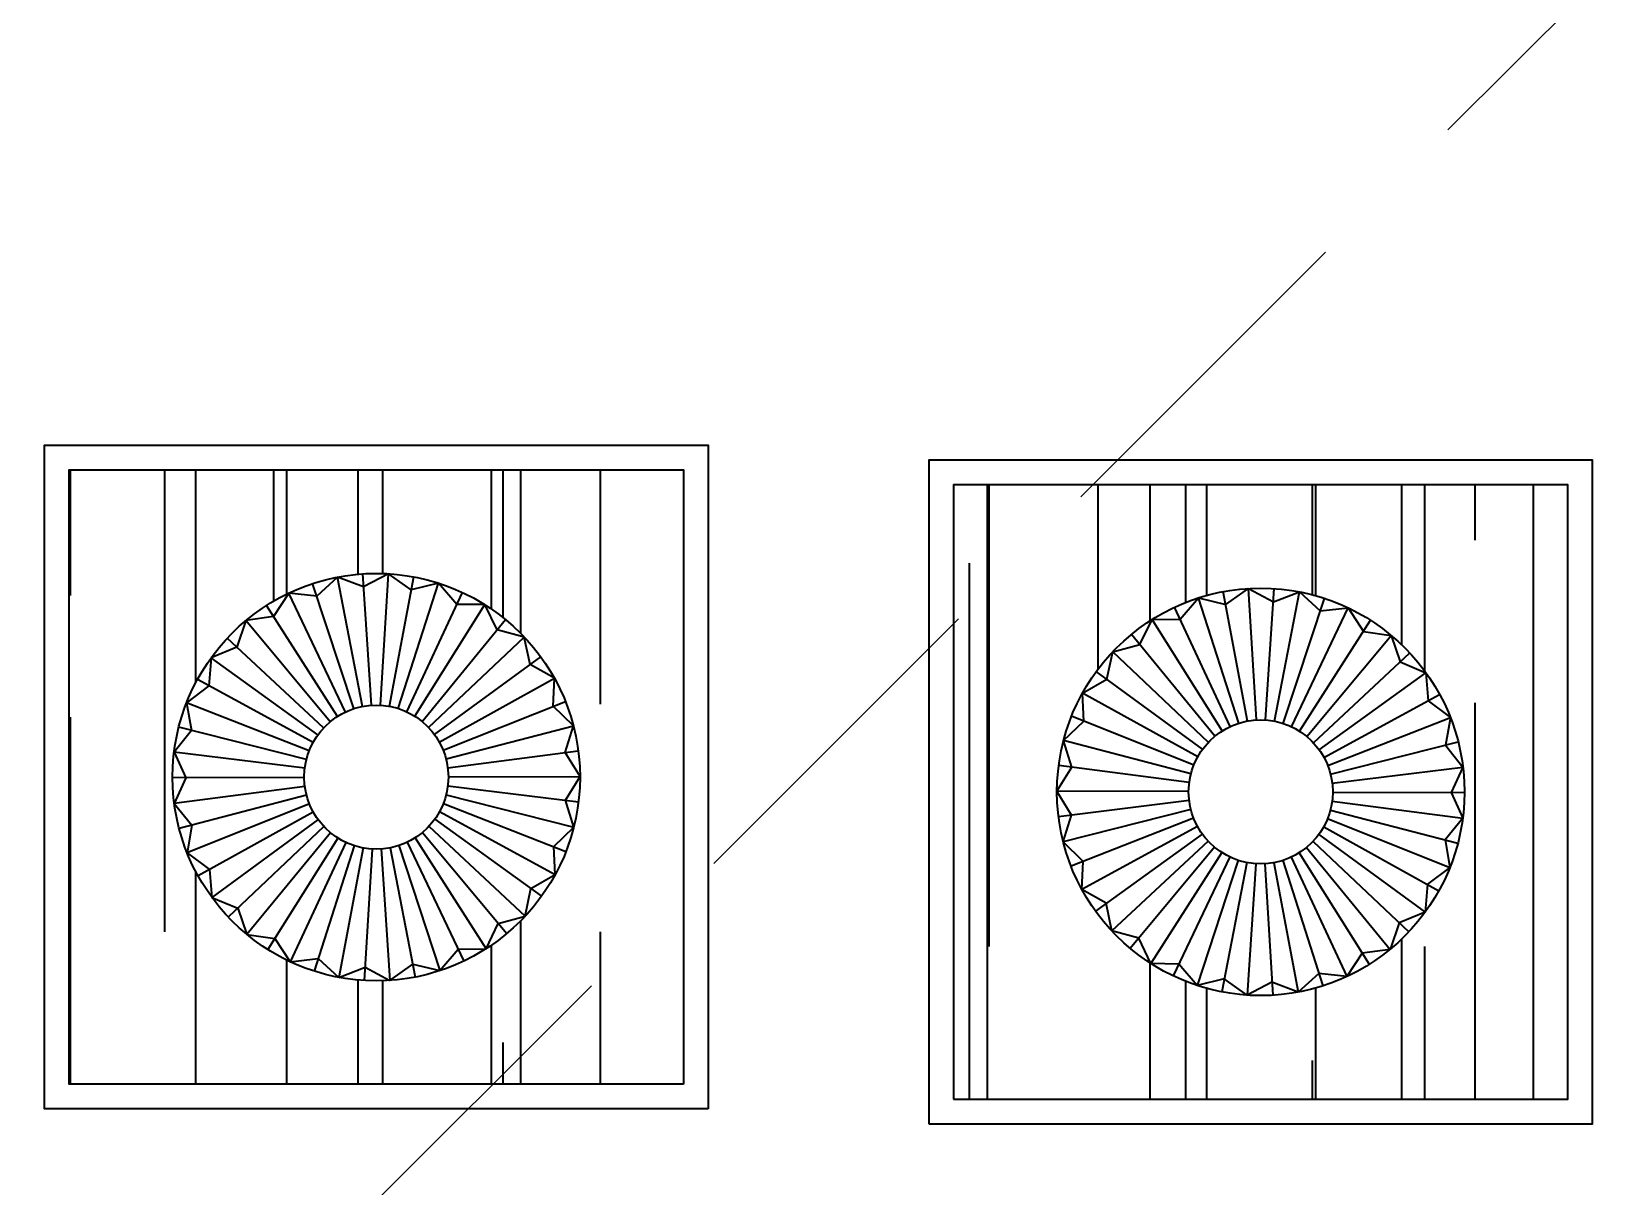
# Model space of a CAD drawing. Header units: millimetres. Extents: x -234375 to -184638, y -91483 to -70216.
# Drawn here: x -191440 to -190477, y -82730 to -82023 of the extents above; entities that cross this region are included whole.
import ezdxf

# ---------------------------------------------------------------- set-up
doc = ezdxf.new("R2010")
doc.units = ezdxf.units.MM
doc.header["$MEASUREMENT"] = 0
doc.linetypes.add('Hidden', pattern=[317.5, 211.666667, -105.833333])
for name, color, linetype, lineweight in [('New_0_Pen_No__7', 7, 'Continuous', 35), ('New_Drawing & Figure_Pen_No__7', 7, 'Continuous', 35), ('New_Shell - Roof_Pen_No__1', 7, 'Continuous', 13)]:
    doc.layers.add(name, color=color, linetype=linetype, lineweight=lineweight)
doc.layers.add('New_Shell - Roof', color=7, linetype='Continuous')

# ---------------------------------------------------------------- blocks, each defined once
blk = doc.blocks.new('Roof_1', base_point=(-201339.02, -70720.97))
at = {"layer": 'New_Shell - Roof_Pen_No__1', "color": 7, "linetype": 'Hidden', "lineweight": 13, "flags": 128}
blk.add_lwpolyline([(-192594.68, -84103.03), (-186597.45, -78112.02)], dxfattribs=at)

msp = doc.modelspace()

# ---------------------------------------------------------------- hatches: boundary and pattern name
at = {"layer": 'New_Drawing & Figure_Pen_No__7', "linetype": 'Continuous', "lineweight": 35}
h = msp.add_hatch(dxfattribs=at)
h.set_pattern_fill('AR_RROOF', style=0, pattern_type=2)
h.set_pattern_definition([(90, (35938.05, 39280.22), (99.465, 218.823), [1491.975, -198.93, 497.325, -99.465]), (90, (35987.79, 39412.5), (-132.28845, 99.465), [298.395, -32.82345, 596.79, -74.59875]), (90, (36022.6, 39329.95), (66.64155, 517.218), [795.72, -139.251, 397.86, -99.465])])
h.paths.add_polyline_path([(-191416.74, -82667.38), (-191040.9, -82667.38), (-191040.9, -82291.54), (-191416.74, -82291.54)])
h.paths.add_polyline_path([(-191104.16, -82479.46, -1), (-191353.48, -82479.46, -1)], flags=0)
h = msp.add_hatch(dxfattribs=at)
h.set_pattern_fill('AR_RROOF', style=0, pattern_type=2)
h.set_pattern_definition([(90, (-347412.935, 39271.16), (99.465, 218.823), [1491.975, -198.93, 497.325, -99.465]), (90, (-347363.2, 39403.45), (-132.28845, 99.465), [298.395, -32.82345, 596.79, -74.59875]), (90, (-347328.39, 39320.895), (66.64155, 517.218), [795.72, -139.251, 397.86, -99.465])])
h.paths.add_polyline_path([(-190875.55, -82300.6), (-190875.55, -82676.44), (-190499.71, -82676.44), (-190499.71, -82300.6)])
h.paths.add_polyline_path([(-190562.96, -82488.52, -1), (-190812.29, -82488.52, -1)], flags=0)

# ---------------------------------------------------------------- linework, layer by layer
at = {"layer": 'New_0_Pen_No__7', "color": 7, "linetype": 'Continuous', "lineweight": 35}
for p, q in [((-191242.6, -82437.58), (-191267.77, -82361.04)), ((-191252.62, -82357.09), (-191265.25, -82368.69)), ((-191237.24, -82436.19), (-191252.62, -82357.09)), ((-191236.56, -82363.11), (-191252.62, -82357.09)), ((-191231.75, -82435.47), (-191237.1, -82355.07)), ((-191221.44, -82355.02), (-191236.56, -82363.11)), ((-191226.21, -82435.45), (-191221.44, -82355.02)), ((-191207.38, -82364.84), (-191221.44, -82355.02)), ((-191220.72, -82436.13), (-191205.9, -82356.92)), ((-191215.35, -82437.48), (-191190.73, -82360.76)), ((-191190.73, -82360.76), (-191207.38, -82364.84)), ((-191179.55, -82373.77), (-191190.73, -82360.76)), ((-191282.31, -82366.86), (-191291.66, -82381.23)), ((-191247.74, -82439.64), (-191282.31, -82366.86)), ((-191265.25, -82368.69), (-191282.31, -82366.86)), ((-191210.19, -82439.5), (-191176.15, -82366.47)), ((-190736.9, -82382.83), (-190725.72, -82369.81)), ((-190701.1, -82446.54), (-190725.72, -82369.81)), ((-190725.72, -82369.81), (-190709.06, -82373.9)), ((-190695.73, -82445.18), (-190710.54, -82365.98)), ((-190709.06, -82373.9), (-190695.01, -82364.07)), ((-190690.24, -82444.51), (-190695.01, -82364.07)), ((-190695.01, -82364.07), (-190679.89, -82372.17)), ((-190684.7, -82444.53), (-190679.35, -82364.13)), ((-190679.89, -82372.17), (-190663.83, -82366.15)), ((-190679.21, -82445.24), (-190663.83, -82366.15)), ((-190673.85, -82446.64), (-190648.68, -82370.09)), ((-190663.83, -82366.15), (-190651.19, -82377.75)), ((-191252.58, -82442.32), (-191296, -82374.45)), ((-191205.33, -82442.15), (-191162.4, -82373.96)), ((-191162.4, -82373.96), (-191179.55, -82373.77)), ((-191154.82, -82389.35), (-191162.4, -82373.96)), ((-190706.26, -82448.56), (-190740.3, -82375.53)), ((-190668.71, -82448.69), (-190634.14, -82375.91)), ((-190651.19, -82377.75), (-190634.14, -82375.91)), ((-190634.14, -82375.91), (-190624.79, -82390.29)), ((-191308.63, -82383.7), (-191314.11, -82399.95)), ((-191291.66, -82381.23), (-191308.63, -82383.7)), ((-191257.05, -82445.59), (-191308.63, -82383.7)), ((-191200.84, -82445.39), (-191149.7, -82383.12)), ((-191138.25, -82393.8), (-191154.82, -82389.35)), ((-190761.63, -82398.4), (-190754.05, -82383.02)), ((-190754.05, -82383.02), (-190736.9, -82382.83)), ((-190711.12, -82451.21), (-190754.05, -82383.02)), ((-190663.87, -82451.38), (-190620.45, -82383.5)), ((-190624.79, -82390.29), (-190607.82, -82392.75)), ((-191314.11, -82399.95), (-191329.94, -82406.55)), ((-191261.07, -82449.4), (-191320, -82394.45)), ((-191196.79, -82449.17), (-191138.25, -82393.8)), ((-191134.73, -82410.58), (-191138.25, -82393.8)), ((-190778.2, -82402.85), (-190761.63, -82398.4)), ((-190715.61, -82454.44), (-190766.74, -82392.17)), ((-190659.4, -82454.65), (-190607.82, -82392.75)), ((-190607.82, -82392.75), (-190602.34, -82409)), ((-191329.94, -82406.55), (-191331.21, -82423.66)), ((-191264.58, -82453.68), (-191329.94, -82406.55)), ((-191193.25, -82453.42), (-191128.23, -82405.82)), ((-190781.72, -82419.64), (-190778.2, -82402.85)), ((-190719.66, -82458.22), (-190778.2, -82402.85)), ((-190655.38, -82458.45), (-190596.44, -82403.51)), ((-190602.34, -82409), (-190586.51, -82415.61)), ((-191190.26, -82458.08), (-191119.79, -82419.01)), ((-191119.79, -82419.01), (-191134.73, -82410.58)), ((-191120.56, -82436.14), (-191119.79, -82419.01)), ((-190723.2, -82462.47), (-190788.22, -82414.88)), ((-190651.87, -82462.73), (-190586.51, -82415.61)), ((-190586.51, -82415.61), (-190585.24, -82432.71)), ((-191331.21, -82423.66), (-191344.9, -82433.99)), ((-191267.53, -82458.36), (-191338.28, -82419.8)), ((-190796.65, -82428.06), (-190781.72, -82419.64)), ((-190726.19, -82467.14), (-190796.65, -82428.06)), ((-190795.89, -82445.2), (-190796.65, -82428.06)), ((-190648.92, -82467.42), (-190578.17, -82428.85)), ((-191269.87, -82463.38), (-191344.9, -82433.99)), ((-191344.9, -82433.99), (-191341.87, -82450.87)), ((-191187.89, -82463.08), (-191113.08, -82433.15)), ((-191108.18, -82448.02), (-191120.56, -82436.14)), ((-190585.24, -82432.71), (-190571.55, -82443.04)), ((-191186.16, -82468.34), (-191108.18, -82448.02)), ((-191113.19, -82464.43), (-191108.18, -82448.02)), ((-190808.26, -82457.08), (-190795.89, -82445.2)), ((-190728.56, -82472.14), (-190803.37, -82442.21)), ((-190646.58, -82472.44), (-190571.55, -82443.04)), ((-190571.55, -82443.04), (-190574.58, -82459.93)), ((-191341.87, -82450.87), (-191352.56, -82464.29)), ((-191271.56, -82468.65), (-191349.68, -82448.9)), ((-190730.29, -82477.4), (-190808.26, -82457.08)), ((-190803.26, -82473.48), (-190808.26, -82457.08)), ((-190644.89, -82477.71), (-190566.77, -82457.95)), ((-191272.58, -82474.1), (-191352.56, -82464.29)), ((-191352.56, -82464.29), (-191345.43, -82479.88)), ((-191185.1, -82473.78), (-191105.2, -82463.39)), ((-191104.16, -82479.01), (-191113.19, -82464.43)), ((-190574.58, -82459.93), (-190563.89, -82473.34)), ((-190812.29, -82488.07), (-190803.26, -82473.48)), ((-190731.35, -82482.83), (-190811.25, -82472.44)), ((-190643.87, -82483.15), (-190563.89, -82473.34)), ((-190563.89, -82473.34), (-190571.02, -82488.94)), ((-191272.91, -82479.62), (-191353.48, -82479.91)), ((-191345.43, -82479.88), (-191352.44, -82495.53)), ((-191272.54, -82485.15), (-191352.44, -82495.53)), ((-191185.06, -82484.83), (-191105.08, -82494.64)), ((-191184.73, -82479.3), (-191104.16, -82479.01)), ((-191113.08, -82493.66), (-191104.16, -82479.01)), ((-191352.44, -82495.53), (-191341.66, -82508.87)), ((-191271.48, -82490.58), (-191349.45, -82510.9)), ((-191269.75, -82495.84), (-191344.56, -82525.77)), ((-191187.77, -82495.54), (-191112.74, -82524.93)), ((-191186.08, -82490.27), (-191107.96, -82510.03)), ((-191107.96, -82510.03), (-191113.08, -82493.66)), ((-190731.72, -82488.36), (-190812.29, -82488.07)), ((-190803.37, -82502.71), (-190812.29, -82488.07)), ((-190731.39, -82493.88), (-190811.37, -82503.69)), ((-190643.91, -82494.2), (-190564, -82504.59)), ((-190643.54, -82488.68), (-190562.96, -82488.97)), ((-190571.02, -82488.94), (-190564, -82504.59)), ((-191267.38, -82500.84), (-191337.85, -82539.92)), ((-191264.39, -82505.51), (-191329.41, -82553.1)), ((-191193.06, -82505.25), (-191127.7, -82552.37)), ((-191190.11, -82500.56), (-191119.36, -82539.12)), ((-190730.37, -82499.33), (-190808.49, -82519.08)), ((-190808.49, -82519.08), (-190803.37, -82502.71)), ((-190728.68, -82504.6), (-190803.7, -82533.99)), ((-190646.7, -82504.89), (-190571.89, -82534.83)), ((-190644.97, -82499.64), (-190566.99, -82519.96)), ((-190564, -82504.59), (-190574.79, -82517.92)), ((-191341.66, -82508.87), (-191344.56, -82525.77)), ((-191260.85, -82509.76), (-191319.39, -82565.13)), ((-191256.8, -82513.53), (-191307.94, -82575.81)), ((-191200.59, -82513.33), (-191149.01, -82575.23)), ((-191196.57, -82509.53), (-191137.64, -82564.47)), ((-191120.25, -82522), (-191107.96, -82510.03)), ((-190726.34, -82509.62), (-190797.09, -82548.18)), ((-190723.39, -82514.3), (-190788.75, -82561.43)), ((-190652.05, -82514.56), (-190587.04, -82562.16)), ((-190649.07, -82509.9), (-190578.6, -82548.97)), ((-191252.31, -82516.77), (-191295.24, -82584.96)), ((-191247.45, -82519.42), (-191281.49, -82592.45)), ((-191242.29, -82521.44), (-191266.91, -82598.16)), ((-191236.92, -82522.8), (-191251.74, -82602)), ((-191231.43, -82523.47), (-191236.2, -82603.91)), ((-191225.89, -82523.45), (-191220.54, -82603.85)), ((-191220.4, -82522.74), (-191205.02, -82601.83)), ((-191215.04, -82521.34), (-191189.87, -82597.89)), ((-191209.9, -82519.29), (-191175.33, -82592.07)), ((-191205.06, -82516.6), (-191161.64, -82584.48)), ((-191119.36, -82539.12), (-191120.25, -82522)), ((-190796.2, -82531.05), (-190808.49, -82519.08)), ((-190719.88, -82518.58), (-190778.81, -82573.53)), ((-190715.85, -82522.38), (-190767.44, -82584.28)), ((-190659.65, -82522.59), (-190608.51, -82584.86)), ((-190655.6, -82518.81), (-190597.06, -82574.18)), ((-190574.79, -82517.92), (-190571.89, -82534.83)), ((-191344.56, -82525.77), (-191330.8, -82536.01)), ((-190797.09, -82548.18), (-190796.2, -82531.05)), ((-190711.39, -82525.66), (-190754.81, -82593.53)), ((-190706.54, -82528.34), (-190741.12, -82601.12)), ((-190701.4, -82530.4), (-190726.58, -82606.94)), ((-190696.05, -82531.79), (-190711.43, -82610.89)), ((-190690.56, -82532.51), (-190695.91, -82612.91)), ((-190685.02, -82532.53), (-190680.25, -82612.96)), ((-190679.52, -82531.85), (-190664.71, -82611.06)), ((-190674.16, -82530.5), (-190649.53, -82607.22)), ((-190669, -82528.48), (-190634.96, -82601.51)), ((-190664.14, -82525.83), (-190621.21, -82594.02)), ((-190571.89, -82534.83), (-190585.65, -82545.06)), ((-191330.8, -82536.01), (-191329.41, -82553.1)), ((-191134.24, -82547.66), (-191119.36, -82539.12)), ((-191329.41, -82553.1), (-191313.53, -82559.59)), ((-191137.64, -82564.47), (-191134.24, -82547.66)), ((-190782.21, -82556.71), (-190797.09, -82548.18)), ((-190585.65, -82545.06), (-190587.04, -82562.16)), ((-191313.53, -82559.59), (-191307.94, -82575.81)), ((-190778.81, -82573.53), (-190782.21, -82556.71)), ((-190587.04, -82562.16), (-190602.92, -82568.65)), ((-191161.64, -82584.48), (-191154.17, -82569.04)), ((-191154.17, -82569.04), (-191137.64, -82564.47)), ((-190762.28, -82578.09), (-190778.81, -82573.53)), ((-190602.92, -82568.65), (-190608.51, -82584.86)), ((-191307.94, -82575.81), (-191290.94, -82578.14)), ((-191290.94, -82578.14), (-191281.49, -82592.45)), ((-190754.81, -82593.53), (-190762.28, -82578.09)), ((-191281.49, -82592.45), (-191264.45, -82590.49)), ((-191264.45, -82590.49), (-191251.74, -82602)), ((-191189.87, -82597.89), (-191178.79, -82584.79)), ((-191178.79, -82584.79), (-191161.64, -82584.48)), ((-190625.5, -82587.2), (-190634.96, -82601.51)), ((-190608.51, -82584.86), (-190625.5, -82587.2)), ((-191251.74, -82602), (-191235.72, -82595.87)), ((-191235.72, -82595.87), (-191220.54, -82603.85)), ((-191220.54, -82603.85), (-191206.56, -82593.92)), ((-191206.56, -82593.92), (-191189.87, -82597.89)), ((-190737.66, -82593.85), (-190754.81, -82593.53)), ((-190726.58, -82606.94), (-190737.66, -82593.85)), ((-190652, -82599.55), (-190664.71, -82611.06)), ((-190634.96, -82601.51), (-190652, -82599.55)), ((-190709.89, -82602.98), (-190726.58, -82606.94)), ((-190695.91, -82612.91), (-190709.89, -82602.98)), ((-190680.73, -82604.92), (-190695.91, -82612.91)), ((-190664.71, -82611.06), (-190680.73, -82604.92))]:
    msp.add_line(p, q, dxfattribs=at)
for centre, radius in [((-191228.82, -82479.46), 124.66), ((-190687.63, -82488.52), 124.66), ((-191228.82, -82479.46), 44.09), ((-190687.63, -82488.52), 44.09)]:
    msp.add_circle(centre, radius, dxfattribs=at)
at = {"layer": 'New_Drawing & Figure_Pen_No__7', "color": 7, "linetype": 'Continuous', "lineweight": 35}
for p, q in [((-191242.6, -82437.58), (-191267.77, -82361.04)), ((-191252.62, -82357.09), (-191265.25, -82368.69)), ((-191237.24, -82436.19), (-191252.62, -82357.09)), ((-191236.56, -82363.11), (-191252.62, -82357.09)), ((-191231.75, -82435.47), (-191237.1, -82355.07)), ((-191221.44, -82355.02), (-191236.56, -82363.11)), ((-191226.21, -82435.45), (-191221.44, -82355.02)), ((-191207.38, -82364.84), (-191221.44, -82355.02)), ((-191220.72, -82436.13), (-191205.9, -82356.92)), ((-191215.35, -82437.48), (-191190.73, -82360.76)), ((-191190.73, -82360.76), (-191207.38, -82364.84)), ((-191179.55, -82373.77), (-191190.73, -82360.76)), ((-191282.31, -82366.86), (-191291.66, -82381.23)), ((-191247.74, -82439.64), (-191282.31, -82366.86)), ((-191265.25, -82368.69), (-191282.31, -82366.86)), ((-191210.19, -82439.5), (-191176.15, -82366.47)), ((-190736.9, -82382.83), (-190725.72, -82369.81)), ((-190701.1, -82446.54), (-190725.72, -82369.81)), ((-190725.72, -82369.81), (-190709.06, -82373.9)), ((-190695.73, -82445.18), (-190710.54, -82365.98)), ((-190709.06, -82373.9), (-190695.01, -82364.07)), ((-190690.24, -82444.51), (-190695.01, -82364.07)), ((-190695.01, -82364.07), (-190679.89, -82372.17)), ((-190684.7, -82444.53), (-190679.35, -82364.13)), ((-190679.89, -82372.17), (-190663.83, -82366.15)), ((-190679.21, -82445.24), (-190663.83, -82366.15)), ((-190673.85, -82446.64), (-190648.68, -82370.09)), ((-190663.83, -82366.15), (-190651.19, -82377.75)), ((-191252.58, -82442.32), (-191296, -82374.45)), ((-191205.33, -82442.15), (-191162.4, -82373.96)), ((-191162.4, -82373.96), (-191179.55, -82373.77)), ((-191154.82, -82389.35), (-191162.4, -82373.96)), ((-190706.26, -82448.56), (-190740.3, -82375.53)), ((-190668.71, -82448.69), (-190634.14, -82375.91)), ((-190651.19, -82377.75), (-190634.14, -82375.91)), ((-190634.14, -82375.91), (-190624.79, -82390.29)), ((-191308.63, -82383.7), (-191314.11, -82399.95)), ((-191291.66, -82381.23), (-191308.63, -82383.7)), ((-191257.05, -82445.59), (-191308.63, -82383.7)), ((-191200.84, -82445.39), (-191149.7, -82383.12)), ((-191138.25, -82393.8), (-191154.82, -82389.35)), ((-190761.63, -82398.4), (-190754.05, -82383.02)), ((-190754.05, -82383.02), (-190736.9, -82382.83)), ((-190711.12, -82451.21), (-190754.05, -82383.02)), ((-190663.87, -82451.38), (-190620.45, -82383.5)), ((-190624.79, -82390.29), (-190607.82, -82392.75)), ((-191314.11, -82399.95), (-191329.94, -82406.55)), ((-191261.07, -82449.4), (-191320, -82394.45)), ((-191196.79, -82449.17), (-191138.25, -82393.8)), ((-191134.73, -82410.58), (-191138.25, -82393.8)), ((-190778.2, -82402.85), (-190761.63, -82398.4)), ((-190715.61, -82454.44), (-190766.74, -82392.17)), ((-190659.4, -82454.65), (-190607.82, -82392.75)), ((-190607.82, -82392.75), (-190602.34, -82409)), ((-191329.94, -82406.55), (-191331.21, -82423.66)), ((-191264.58, -82453.68), (-191329.94, -82406.55)), ((-191193.25, -82453.42), (-191128.23, -82405.82)), ((-190781.72, -82419.64), (-190778.2, -82402.85)), ((-190719.66, -82458.22), (-190778.2, -82402.85)), ((-190655.38, -82458.45), (-190596.44, -82403.51)), ((-190602.34, -82409), (-190586.51, -82415.61)), ((-191190.26, -82458.08), (-191119.79, -82419.01)), ((-191119.79, -82419.01), (-191134.73, -82410.58)), ((-191120.56, -82436.14), (-191119.79, -82419.01)), ((-190723.2, -82462.47), (-190788.22, -82414.88)), ((-190651.87, -82462.73), (-190586.51, -82415.61)), ((-190586.51, -82415.61), (-190585.24, -82432.71)), ((-191331.21, -82423.66), (-191344.9, -82433.99)), ((-191267.53, -82458.36), (-191338.28, -82419.8)), ((-190796.65, -82428.06), (-190781.72, -82419.64)), ((-190726.19, -82467.14), (-190796.65, -82428.06)), ((-190795.89, -82445.2), (-190796.65, -82428.06)), ((-190648.92, -82467.42), (-190578.17, -82428.85)), ((-191269.87, -82463.38), (-191344.9, -82433.99)), ((-191344.9, -82433.99), (-191341.87, -82450.87)), ((-191187.89, -82463.08), (-191113.08, -82433.15)), ((-191108.18, -82448.02), (-191120.56, -82436.14)), ((-190585.24, -82432.71), (-190571.55, -82443.04)), ((-191186.16, -82468.34), (-191108.18, -82448.02)), ((-191113.19, -82464.43), (-191108.18, -82448.02)), ((-190808.26, -82457.08), (-190795.89, -82445.2)), ((-190728.56, -82472.14), (-190803.37, -82442.21)), ((-190646.58, -82472.44), (-190571.55, -82443.04)), ((-190571.55, -82443.04), (-190574.58, -82459.93)), ((-191341.87, -82450.87), (-191352.56, -82464.29)), ((-191271.56, -82468.65), (-191349.68, -82448.9)), ((-190730.29, -82477.4), (-190808.26, -82457.08)), ((-190803.26, -82473.48), (-190808.26, -82457.08)), ((-190644.89, -82477.71), (-190566.77, -82457.95)), ((-191272.58, -82474.1), (-191352.56, -82464.29)), ((-191352.56, -82464.29), (-191345.43, -82479.88)), ((-191185.1, -82473.78), (-191105.2, -82463.39)), ((-191104.16, -82479.01), (-191113.19, -82464.43)), ((-190574.58, -82459.93), (-190563.89, -82473.34)), ((-190812.29, -82488.07), (-190803.26, -82473.48)), ((-190731.35, -82482.83), (-190811.25, -82472.44)), ((-190643.87, -82483.15), (-190563.89, -82473.34)), ((-190563.89, -82473.34), (-190571.02, -82488.94)), ((-191272.91, -82479.62), (-191353.48, -82479.91)), ((-191345.43, -82479.88), (-191352.44, -82495.53)), ((-191272.54, -82485.15), (-191352.44, -82495.53)), ((-191185.06, -82484.83), (-191105.08, -82494.64)), ((-191184.73, -82479.3), (-191104.16, -82479.01)), ((-191113.08, -82493.66), (-191104.16, -82479.01)), ((-191352.44, -82495.53), (-191341.66, -82508.87)), ((-191271.48, -82490.58), (-191349.45, -82510.9)), ((-191269.75, -82495.84), (-191344.56, -82525.77)), ((-191187.77, -82495.54), (-191112.74, -82524.93)), ((-191186.08, -82490.27), (-191107.96, -82510.03)), ((-191107.96, -82510.03), (-191113.08, -82493.66)), ((-190731.72, -82488.36), (-190812.29, -82488.07)), ((-190803.37, -82502.71), (-190812.29, -82488.07)), ((-190731.39, -82493.88), (-190811.37, -82503.69)), ((-190643.91, -82494.2), (-190564, -82504.59)), ((-190643.54, -82488.68), (-190562.96, -82488.97)), ((-190571.02, -82488.94), (-190564, -82504.59)), ((-191267.38, -82500.84), (-191337.85, -82539.92)), ((-191264.39, -82505.51), (-191329.41, -82553.1)), ((-191193.06, -82505.25), (-191127.7, -82552.37)), ((-191190.11, -82500.56), (-191119.36, -82539.12)), ((-190730.37, -82499.33), (-190808.49, -82519.08)), ((-190808.49, -82519.08), (-190803.37, -82502.71)), ((-190728.68, -82504.6), (-190803.7, -82533.99)), ((-190646.7, -82504.89), (-190571.89, -82534.83)), ((-190644.97, -82499.64), (-190566.99, -82519.96)), ((-190564, -82504.59), (-190574.79, -82517.92)), ((-191341.66, -82508.87), (-191344.56, -82525.77)), ((-191260.85, -82509.76), (-191319.39, -82565.13)), ((-191256.8, -82513.53), (-191307.94, -82575.81)), ((-191200.59, -82513.33), (-191149.01, -82575.23)), ((-191196.57, -82509.53), (-191137.64, -82564.47)), ((-191120.25, -82522), (-191107.96, -82510.03)), ((-190726.34, -82509.62), (-190797.09, -82548.18)), ((-190723.39, -82514.3), (-190788.75, -82561.43)), ((-190652.05, -82514.56), (-190587.04, -82562.16)), ((-190649.07, -82509.9), (-190578.6, -82548.97)), ((-191252.31, -82516.77), (-191295.24, -82584.96)), ((-191247.45, -82519.42), (-191281.49, -82592.45)), ((-191242.29, -82521.44), (-191266.91, -82598.16)), ((-191236.92, -82522.8), (-191251.74, -82602)), ((-191231.43, -82523.47), (-191236.2, -82603.91)), ((-191225.89, -82523.45), (-191220.54, -82603.85)), ((-191220.4, -82522.74), (-191205.02, -82601.83)), ((-191215.04, -82521.34), (-191189.87, -82597.89)), ((-191209.9, -82519.29), (-191175.33, -82592.07)), ((-191205.06, -82516.6), (-191161.64, -82584.48)), ((-191119.36, -82539.12), (-191120.25, -82522)), ((-190796.2, -82531.05), (-190808.49, -82519.08)), ((-190719.88, -82518.58), (-190778.81, -82573.53)), ((-190715.85, -82522.38), (-190767.44, -82584.28)), ((-190659.65, -82522.59), (-190608.51, -82584.86)), ((-190655.6, -82518.81), (-190597.06, -82574.18)), ((-190574.79, -82517.92), (-190571.89, -82534.83)), ((-191344.56, -82525.77), (-191330.8, -82536.01)), ((-190797.09, -82548.18), (-190796.2, -82531.05)), ((-190711.39, -82525.66), (-190754.81, -82593.53)), ((-190706.54, -82528.34), (-190741.12, -82601.12)), ((-190701.4, -82530.4), (-190726.58, -82606.94)), ((-190696.05, -82531.79), (-190711.43, -82610.89)), ((-190690.56, -82532.51), (-190695.91, -82612.91)), ((-190685.02, -82532.53), (-190680.25, -82612.96)), ((-190679.52, -82531.85), (-190664.71, -82611.06)), ((-190674.16, -82530.5), (-190649.53, -82607.22)), ((-190669, -82528.48), (-190634.96, -82601.51)), ((-190664.14, -82525.83), (-190621.21, -82594.02)), ((-190571.89, -82534.83), (-190585.65, -82545.06)), ((-191330.8, -82536.01), (-191329.41, -82553.1)), ((-191134.24, -82547.66), (-191119.36, -82539.12)), ((-191329.41, -82553.1), (-191313.53, -82559.59)), ((-191137.64, -82564.47), (-191134.24, -82547.66)), ((-190782.21, -82556.71), (-190797.09, -82548.18)), ((-190585.65, -82545.06), (-190587.04, -82562.16)), ((-191313.53, -82559.59), (-191307.94, -82575.81)), ((-190778.81, -82573.53), (-190782.21, -82556.71)), ((-190587.04, -82562.16), (-190602.92, -82568.65)), ((-191161.64, -82584.48), (-191154.17, -82569.04)), ((-191154.17, -82569.04), (-191137.64, -82564.47)), ((-190762.28, -82578.09), (-190778.81, -82573.53)), ((-190602.92, -82568.65), (-190608.51, -82584.86)), ((-191307.94, -82575.81), (-191290.94, -82578.14)), ((-191290.94, -82578.14), (-191281.49, -82592.45)), ((-190754.81, -82593.53), (-190762.28, -82578.09)), ((-191281.49, -82592.45), (-191264.45, -82590.49)), ((-191264.45, -82590.49), (-191251.74, -82602)), ((-191189.87, -82597.89), (-191178.79, -82584.79)), ((-191178.79, -82584.79), (-191161.64, -82584.48)), ((-190625.5, -82587.2), (-190634.96, -82601.51)), ((-190608.51, -82584.86), (-190625.5, -82587.2)), ((-191251.74, -82602), (-191235.72, -82595.87)), ((-191235.72, -82595.87), (-191220.54, -82603.85)), ((-191220.54, -82603.85), (-191206.56, -82593.92)), ((-191206.56, -82593.92), (-191189.87, -82597.89)), ((-190737.66, -82593.85), (-190754.81, -82593.53)), ((-190726.58, -82606.94), (-190737.66, -82593.85)), ((-190652, -82599.55), (-190664.71, -82611.06)), ((-190634.96, -82601.51), (-190652, -82599.55)), ((-190709.89, -82602.98), (-190726.58, -82606.94)), ((-190695.91, -82612.91), (-190709.89, -82602.98)), ((-190680.73, -82604.92), (-190695.91, -82612.91)), ((-190664.71, -82611.06), (-190680.73, -82604.92))]:
    msp.add_line(p, q, dxfattribs=at)
for points in [[(-191025.76, -82682.53), (-191431.88, -82682.53), (-191431.88, -82276.4), (-191025.76, -82276.4)], [(-191040.9, -82667.38), (-191416.74, -82667.38), (-191416.74, -82291.54), (-191040.9, -82291.54)], [(-190890.69, -82691.58), (-190484.56, -82691.58), (-190484.56, -82285.45), (-190890.69, -82285.45)], [(-190875.55, -82676.44), (-190499.71, -82676.44), (-190499.71, -82300.6), (-190875.55, -82300.6)]]:
    msp.add_lwpolyline(points, close=True, dxfattribs=at)
for centre, radius in [((-191228.82, -82479.46), 124.66), ((-191228.82, -82479.46), 124.66), ((-190687.63, -82488.52), 124.66), ((-190687.63, -82488.52), 124.66), ((-191228.82, -82479.46), 44.09), ((-190687.63, -82488.52), 44.09)]:
    msp.add_circle(centre, radius, dxfattribs=at)

# ---------------------------------------------------------------- block references
at = {"layer": 'New_Shell - Roof', "color": 7, "linetype": 'Continuous', "lineweight": 13}
msp.add_blockref('Roof_1', (-201339.02, -70720.97), dxfattribs=at)

doc.saveas('drawing.dxf')
